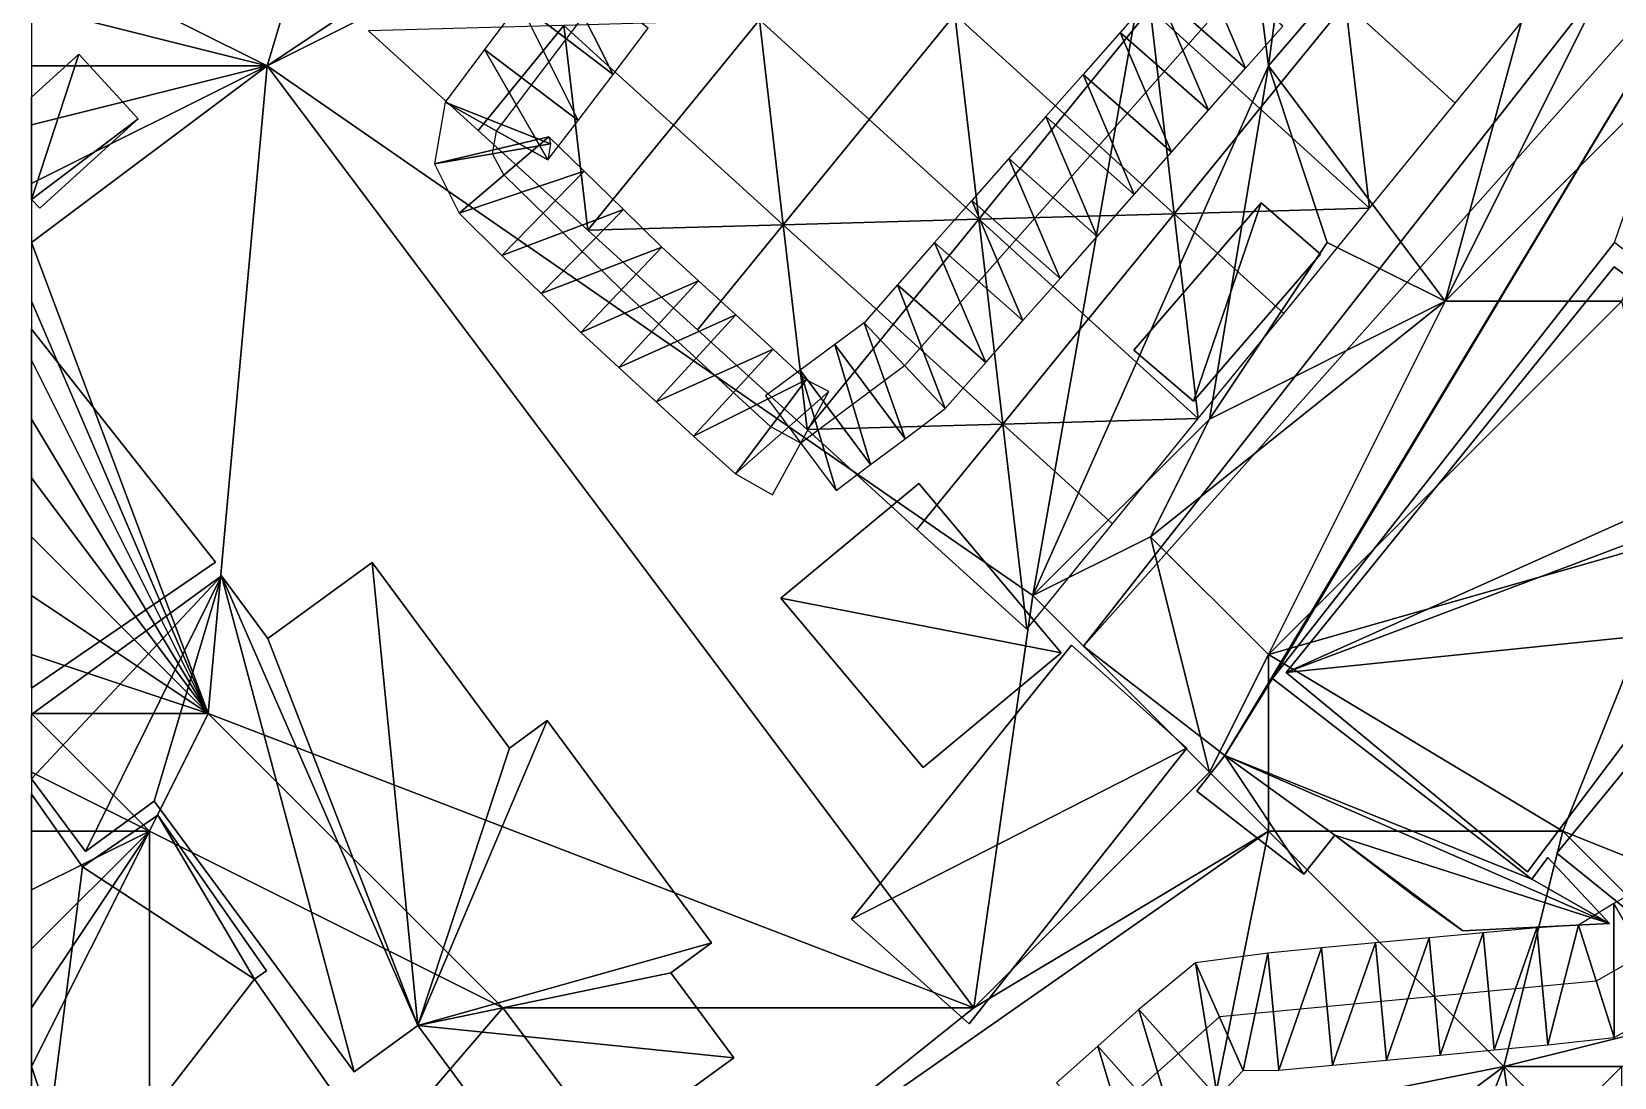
# Model space of a CAD drawing. Header units: metres. Extents: x -1103 to 901, y -902 to 905.
# Drawn here: x -1100 to -1046.3, y 541.6 to 577.2 of the extents above; entities that cross this region are included whole.
import ezdxf

# ---------------------------------------------------------------- set-up
doc = ezdxf.new("R2010")
doc.units = ezdxf.units.M
for name, color, linetype in [('OSM_BUILDING_FOOTPRINTS', 7, 'CONTINUOUS'), ('OSM_BUILDING_ROOFS', 1, 'CONTINUOUS'), ('OSM_BUILDING_WALLS', 8, 'CONTINUOUS'), ('OSM_PARKING', 8, 'CONTINUOUS'), ('OSM_ROAD_AXES', 2, 'CONTINUOUS'), ('OSM_ROAD_SURFACE', 9, 'CONTINUOUS'), ('OSM_TERRAIN', 3, 'CONTINUOUS')]:
    doc.layers.add(name, color=color, linetype=linetype)

msp = doc.modelspace()

# ---------------------------------------------------------------- linework, layer by layer
at = {"layer": 'OSM_BUILDING_FOOTPRINTS'}
for points in [[(-1044.124, 581.991, 11.14), (-1042.532, 580.753, 11.14), (-1041.515, 582.058, 11.14), (-1036.485, 578.165, 11.14), (-1038.552, 575.544, 11.14), (-1031.854, 570.358, 11.14), (-1037.469, 563.191, 11.14), (-1046.246, 569.992, 11.14), (-1057.863, 555.184, 11.14), (-1049.053, 548.361, 11.14), (-1048.511, 549.102, 11.14), (-1046.411, 546.857, 11.14), (-1051.396, 546.614, 11.14), (-1053.032, 547.775, 11.14), (-1055.741, 549.865, 11.14), (-1056.791, 548.538, 11.14), (-1060.427, 551.358, 11.14), (-1059.477, 552.563, 11.14), (-1064.274, 556.279, 11.14), (-1044.124, 581.991, 11.14)], [(-1096.386, 574.194, 11.078), (-1098.398, 576.394, 11.078), (-1100, 574.94, 11.078), (-1100, 571.462, 11.078), (-1099.724, 571.163, 11.078)], [(-1062.572, 566.343, 11.14), (-1058.25, 571.341, 11.14), (-1056.227, 569.605, 11.14), (-1060.549, 564.606, 11.14), (-1062.572, 566.343, 11.14)], [(-1057.399, 555.383, 12.37), (-1049.197, 548.615, 12.37), (-1042.985, 556.876, 12.37), (-1042.277, 556.357, 12.37), (-1040.962, 558.115, 12.37), (-1039.16, 556.766, 12.37), (-1037.104, 559.498, 12.37), (-1040.254, 561.842, 12.37), (-1038.862, 563.689, 12.37), (-1046.257, 569.174, 12.37), (-1057.399, 555.383, 12.37)], [(-1093.755, 559.131, 11.125), (-1100, 567.058, 11.125), (-1100, 554.855, 11.125)], [(-1069.868, 561.808, 11.025), (-1065.037, 556.058, 11.025), (-1069.724, 552.165, 11.025), (-1074.554, 557.915, 11.025), (-1069.868, 561.808, 11.025)], [(-1076.157, 542.3, 11.15), (-1078.29, 545.186, 11.15), (-1076.909, 546.204, 11.15), (-1082.491, 553.757, 11.15), (-1083.773, 552.817, 11.15), (-1088.438, 559.12, 11.15), (-1091.975, 556.544, 11.15), (-1093.556, 558.667, 11.15), (-1100, 553.959, 11.15), (-1100, 551.774, 11.15), (-1098.176, 549.311, 11.15), (-1095.844, 551.014, 11.15), (-1089.046, 541.824, 11.15), (-1086.89, 543.395, 11.15), (-1082.601, 537.6, 11.15)], [(-1064.683, 556.312, 11.094), (-1060.77, 552.817, 11.094), (-1068.165, 543.45, 11.094), (-1072.155, 547.011, 11.094), (-1064.683, 556.312, 11.094)], [(-1048.202, 549.246, 12.701), (-1042.388, 556.357, 12.701), (-1040.663, 554.952, 12.701), (-1040.122, 555.616, 12.701), (-1038.674, 554.444, 12.701), (-1045.029, 546.68, 12.701), (-1048.202, 549.246, 12.701)], [(-1085.541, 531.053, 11.496), (-1087.012, 533.165, 11.496), (-1082.192, 536.483, 11.496), (-1085.431, 541.139, 11.496), (-1088.371, 539.126, 11.496), (-1092.428, 544.965, 11.496), (-1092.019, 545.252, 11.496), (-1095.711, 550.539, 11.496), (-1098.276, 548.78, 11.496), (-1100, 551.254, 11.496), (-1100, 535.175, 11.496), (-1093.533, 525.678, 11.496)]]:
    msp.add_polyline3d(points, close=True, dxfattribs=at)
at = {"layer": 'OSM_BUILDING_ROOFS'}
for points in [[(-1042.532, 580.753, 19.54), (-1044.124, 581.991, 19.54), (-1064.274, 556.279, 19.54)], [(-1042.532, 580.753, 19.54), (-1064.274, 556.279, 19.54), (-1059.477, 552.563, 19.54)], [(-1057.863, 555.184, 19.54), (-1042.532, 580.753, 19.54), (-1059.477, 552.563, 19.54)], [(-1057.863, 555.184, 19.54), (-1046.246, 569.992, 19.54), (-1042.532, 580.753, 19.54)], [(-1100, 571.462, 16.278), (-1096.386, 574.194, 16.278), (-1098.398, 576.394, 16.278)], [(-1100, 571.462, 16.278), (-1098.398, 576.394, 16.278), (-1100, 574.94, 16.278)], [(-1100, 571.462, 16.278), (-1099.724, 571.163, 16.278), (-1096.386, 574.194, 16.278)], [(-1058.25, 571.341, 16.34), (-1062.572, 566.343, 16.34), (-1060.549, 564.606, 16.34)], [(-1058.25, 571.341, 16.34), (-1060.549, 564.606, 16.34), (-1056.227, 569.605, 16.34)], [(-1038.862, 563.689, 27.17), (-1046.257, 569.174, 27.17), (-1057.399, 555.383, 27.17)], [(-1100, 567.058, 41.925), (-1100, 554.855, 41.925), (-1093.755, 559.131, 41.925)], [(-1040.254, 561.842, 27.17), (-1038.862, 563.689, 27.17), (-1057.399, 555.383, 27.17)], [(-1065.037, 556.058, 21.025), (-1069.868, 561.808, 21.025), (-1074.554, 557.915, 21.025)], [(-1040.254, 561.842, 27.17), (-1057.399, 555.383, 27.17), (-1042.985, 556.876, 27.17)], [(-1086.89, 543.395, 41.95), (-1088.438, 559.12, 41.95), (-1091.975, 556.544, 41.95)], [(-1086.89, 543.395, 41.95), (-1083.773, 552.817, 41.95), (-1088.438, 559.12, 41.95)], [(-1093.556, 558.667, 41.95), (-1100, 553.959, 41.95), (-1100, 551.774, 41.95)], [(-1093.556, 558.667, 41.95), (-1100, 551.774, 41.95), (-1098.176, 549.311, 41.95)], [(-1093.556, 558.667, 41.95), (-1098.176, 549.311, 41.95), (-1095.844, 551.014, 41.95)], [(-1093.556, 558.667, 41.95), (-1095.844, 551.014, 41.95), (-1089.046, 541.824, 41.95)], [(-1086.89, 543.395, 41.95), (-1091.975, 556.544, 41.95), (-1093.556, 558.667, 41.95)], [(-1093.556, 558.667, 41.95), (-1089.046, 541.824, 41.95), (-1086.89, 543.395, 41.95)], [(-1065.037, 556.058, 21.025), (-1074.554, 557.915, 21.025), (-1069.724, 552.165, 21.025)], [(-1057.399, 555.383, 27.17), (-1049.197, 548.615, 27.17), (-1042.985, 556.876, 27.17)], [(-1060.77, 552.817, 16.294), (-1064.683, 556.312, 16.294), (-1072.155, 547.011, 16.294)], [(-1042.388, 556.357, 17.901), (-1048.202, 549.246, 17.901), (-1045.029, 546.68, 17.901)], [(-1059.477, 552.563, 19.54), (-1049.053, 548.361, 19.54), (-1057.863, 555.184, 19.54)], [(-1086.89, 543.395, 41.95), (-1076.909, 546.204, 41.95), (-1082.491, 553.757, 41.95)], [(-1086.89, 543.395, 41.95), (-1082.491, 553.757, 41.95), (-1083.773, 552.817, 41.95)], [(-1060.77, 552.817, 16.294), (-1072.155, 547.011, 16.294), (-1068.165, 543.45, 16.294)], [(-1059.477, 552.563, 19.54), (-1060.427, 551.358, 19.54), (-1056.791, 548.538, 19.54)], [(-1059.477, 552.563, 19.54), (-1056.791, 548.538, 19.54), (-1055.741, 549.865, 19.54)], [(-1059.477, 552.563, 19.54), (-1055.741, 549.865, 19.54), (-1046.411, 546.857, 19.54)], [(-1059.477, 552.563, 19.54), (-1046.411, 546.857, 19.54), (-1049.053, 548.361, 19.54)], [(-1098.276, 548.78, 35.896), (-1100, 551.254, 35.896), (-1100, 535.175, 35.896)], [(-1092.428, 544.965, 35.896), (-1095.711, 550.539, 35.896), (-1098.276, 548.78, 35.896)], [(-1092.428, 544.965, 35.896), (-1092.019, 545.252, 35.896), (-1095.711, 550.539, 35.896)], [(-1055.741, 549.865, 19.54), (-1053.032, 547.775, 19.54), (-1051.396, 546.614, 19.54)], [(-1055.741, 549.865, 19.54), (-1051.396, 546.614, 19.54), (-1046.411, 546.857, 19.54)], [(-1100, 535.175, 35.896), (-1092.428, 544.965, 35.896), (-1098.276, 548.78, 35.896)], [(-1046.411, 546.857, 19.54), (-1048.511, 549.102, 19.54), (-1049.053, 548.361, 19.54)], [(-1086.89, 543.395, 41.95), (-1078.29, 545.186, 41.95), (-1076.909, 546.204, 41.95)], [(-1086.89, 543.395, 41.95), (-1076.157, 542.3, 41.95), (-1078.29, 545.186, 41.95)], [(-1100, 535.175, 35.896), (-1088.371, 539.126, 35.896), (-1092.428, 544.965, 35.896)], [(-1086.89, 543.395, 41.95), (-1082.601, 537.6, 41.95), (-1076.157, 542.3, 41.95)]]:
    msp.add_3dface(points, dxfattribs=at)
at = {"layer": 'OSM_BUILDING_WALLS'}
for points in [[(-1044.124, 581.991, 11.14), (-1064.274, 556.279, 11.14), (-1064.274, 556.279, 19.54)], [(-1044.124, 581.991, 11.14), (-1064.274, 556.279, 19.54), (-1044.124, 581.991, 19.54)], [(-1098.398, 576.394, 11.078), (-1100, 574.94, 11.078), (-1100, 574.94, 16.278)], [(-1098.398, 576.394, 11.078), (-1100, 574.94, 16.278), (-1098.398, 576.394, 16.278)], [(-1096.386, 574.194, 11.078), (-1098.398, 576.394, 11.078), (-1098.398, 576.394, 16.278)], [(-1096.386, 574.194, 11.078), (-1098.398, 576.394, 16.278), (-1096.386, 574.194, 16.278)], [(-1100, 574.94, 11.078), (-1100, 571.462, 11.078), (-1100, 571.462, 16.278)], [(-1100, 574.94, 11.078), (-1100, 571.462, 16.278), (-1100, 574.94, 16.278)], [(-1099.724, 571.163, 11.078), (-1096.386, 574.194, 11.078), (-1096.386, 574.194, 16.278)], [(-1099.724, 571.163, 11.078), (-1096.386, 574.194, 16.278), (-1099.724, 571.163, 16.278)], [(-1100, 571.462, 11.078), (-1099.724, 571.163, 11.078), (-1099.724, 571.163, 16.278)], [(-1100, 571.462, 11.078), (-1099.724, 571.163, 16.278), (-1100, 571.462, 16.278)], [(-1058.25, 571.341, 11.14), (-1062.572, 566.343, 11.14), (-1062.572, 566.343, 16.34)], [(-1058.25, 571.341, 11.14), (-1062.572, 566.343, 16.34), (-1058.25, 571.341, 16.34)], [(-1056.227, 569.605, 11.14), (-1058.25, 571.341, 11.14), (-1058.25, 571.341, 16.34)], [(-1056.227, 569.605, 11.14), (-1058.25, 571.341, 16.34), (-1056.227, 569.605, 16.34)], [(-1057.863, 555.184, 11.14), (-1046.246, 569.992, 11.14), (-1046.246, 569.992, 19.54)], [(-1057.863, 555.184, 11.14), (-1046.246, 569.992, 19.54), (-1057.863, 555.184, 19.54)], [(-1060.549, 564.606, 11.14), (-1056.227, 569.605, 11.14), (-1056.227, 569.605, 16.34)], [(-1060.549, 564.606, 11.14), (-1056.227, 569.605, 16.34), (-1060.549, 564.606, 16.34)], [(-1046.257, 569.174, 12.37), (-1057.399, 555.383, 12.37), (-1057.399, 555.383, 27.17)], [(-1046.257, 569.174, 12.37), (-1057.399, 555.383, 27.17), (-1046.257, 569.174, 27.17)], [(-1038.862, 563.689, 12.37), (-1046.257, 569.174, 12.37), (-1046.257, 569.174, 27.17)], [(-1038.862, 563.689, 12.37), (-1046.257, 569.174, 27.17), (-1038.862, 563.689, 27.17)], [(-1093.755, 559.131, 11.125), (-1100, 567.058, 11.125), (-1100, 567.058, 41.925)], [(-1093.755, 559.131, 11.125), (-1100, 567.058, 41.925), (-1093.755, 559.131, 41.925)], [(-1100, 567.058, 11.125), (-1100, 554.855, 11.125), (-1100, 554.855, 41.925)], [(-1100, 567.058, 11.125), (-1100, 554.855, 41.925), (-1100, 567.058, 41.925)], [(-1062.572, 566.343, 11.14), (-1060.549, 564.606, 11.14), (-1060.549, 564.606, 16.34)], [(-1062.572, 566.343, 11.14), (-1060.549, 564.606, 16.34), (-1062.572, 566.343, 16.34)], [(-1069.868, 561.808, 11.025), (-1074.554, 557.915, 11.025), (-1074.554, 557.915, 21.025)], [(-1069.868, 561.808, 11.025), (-1074.554, 557.915, 21.025), (-1069.868, 561.808, 21.025)], [(-1065.037, 556.058, 11.025), (-1069.868, 561.808, 11.025), (-1069.868, 561.808, 21.025)], [(-1065.037, 556.058, 11.025), (-1069.868, 561.808, 21.025), (-1065.037, 556.058, 21.025)], [(-1100, 554.855, 11.125), (-1093.755, 559.131, 11.125), (-1093.755, 559.131, 41.925)], [(-1100, 554.855, 11.125), (-1093.755, 559.131, 41.925), (-1100, 554.855, 41.925)], [(-1088.438, 559.12, 11.15), (-1091.975, 556.544, 11.15), (-1091.975, 556.544, 41.95)], [(-1088.438, 559.12, 11.15), (-1091.975, 556.544, 41.95), (-1088.438, 559.12, 41.95)], [(-1083.773, 552.817, 11.15), (-1088.438, 559.12, 11.15), (-1088.438, 559.12, 41.95)], [(-1083.773, 552.817, 11.15), (-1088.438, 559.12, 41.95), (-1083.773, 552.817, 41.95)], [(-1093.556, 558.667, 11.15), (-1100, 553.959, 11.15), (-1100, 553.959, 41.95)], [(-1093.556, 558.667, 11.15), (-1100, 553.959, 41.95), (-1093.556, 558.667, 41.95)], [(-1091.975, 556.544, 11.15), (-1093.556, 558.667, 11.15), (-1093.556, 558.667, 41.95)], [(-1091.975, 556.544, 11.15), (-1093.556, 558.667, 41.95), (-1091.975, 556.544, 41.95)], [(-1074.554, 557.915, 11.025), (-1069.724, 552.165, 11.025), (-1069.724, 552.165, 21.025)], [(-1074.554, 557.915, 11.025), (-1069.724, 552.165, 21.025), (-1074.554, 557.915, 21.025)], [(-1049.197, 548.615, 12.37), (-1042.985, 556.876, 12.37), (-1042.985, 556.876, 27.17)], [(-1049.197, 548.615, 12.37), (-1042.985, 556.876, 27.17), (-1049.197, 548.615, 27.17)], [(-1064.683, 556.312, 11.094), (-1072.155, 547.011, 11.094), (-1072.155, 547.011, 16.294)], [(-1064.683, 556.312, 11.094), (-1072.155, 547.011, 16.294), (-1064.683, 556.312, 16.294)], [(-1060.77, 552.817, 11.094), (-1064.683, 556.312, 11.094), (-1064.683, 556.312, 16.294)], [(-1060.77, 552.817, 11.094), (-1064.683, 556.312, 16.294), (-1060.77, 552.817, 16.294)], [(-1042.388, 556.357, 12.701), (-1048.202, 549.246, 12.701), (-1048.202, 549.246, 17.901)], [(-1042.388, 556.357, 12.701), (-1048.202, 549.246, 17.901), (-1042.388, 556.357, 17.901)], [(-1069.724, 552.165, 11.025), (-1065.037, 556.058, 11.025), (-1065.037, 556.058, 21.025)], [(-1069.724, 552.165, 11.025), (-1065.037, 556.058, 21.025), (-1069.724, 552.165, 21.025)], [(-1064.274, 556.279, 11.14), (-1059.477, 552.563, 11.14), (-1059.477, 552.563, 19.54)], [(-1064.274, 556.279, 11.14), (-1059.477, 552.563, 19.54), (-1064.274, 556.279, 19.54)], [(-1057.399, 555.383, 12.37), (-1049.197, 548.615, 12.37), (-1049.197, 548.615, 27.17)], [(-1057.399, 555.383, 12.37), (-1049.197, 548.615, 27.17), (-1057.399, 555.383, 27.17)], [(-1049.053, 548.361, 11.14), (-1057.863, 555.184, 11.14), (-1057.863, 555.184, 19.54)], [(-1049.053, 548.361, 11.14), (-1057.863, 555.184, 19.54), (-1049.053, 548.361, 19.54)], [(-1100, 553.959, 11.15), (-1100, 551.774, 11.15), (-1100, 551.774, 41.95)], [(-1100, 553.959, 11.15), (-1100, 551.774, 41.95), (-1100, 553.959, 41.95)], [(-1082.491, 553.757, 11.15), (-1083.773, 552.817, 11.15), (-1083.773, 552.817, 41.95)], [(-1082.491, 553.757, 11.15), (-1083.773, 552.817, 41.95), (-1082.491, 553.757, 41.95)], [(-1076.909, 546.204, 11.15), (-1082.491, 553.757, 11.15), (-1082.491, 553.757, 41.95)], [(-1076.909, 546.204, 11.15), (-1082.491, 553.757, 41.95), (-1076.909, 546.204, 41.95)], [(-1068.165, 543.45, 11.094), (-1060.77, 552.817, 11.094), (-1060.77, 552.817, 16.294)], [(-1068.165, 543.45, 11.094), (-1060.77, 552.817, 16.294), (-1068.165, 543.45, 16.294)], [(-1059.477, 552.563, 11.14), (-1060.427, 551.358, 11.14), (-1060.427, 551.358, 19.54)], [(-1059.477, 552.563, 11.14), (-1060.427, 551.358, 19.54), (-1059.477, 552.563, 19.54)], [(-1100, 551.774, 11.15), (-1098.176, 549.311, 11.15), (-1098.176, 549.311, 41.95)], [(-1100, 551.774, 11.15), (-1098.176, 549.311, 41.95), (-1100, 551.774, 41.95)], [(-1098.276, 548.78, 11.496), (-1100, 551.254, 11.496), (-1100, 551.254, 35.896)], [(-1098.276, 548.78, 11.496), (-1100, 551.254, 35.896), (-1098.276, 548.78, 35.896)], [(-1100, 551.254, 11.496), (-1100, 535.175, 11.496), (-1100, 535.175, 35.896)], [(-1100, 551.254, 11.496), (-1100, 535.175, 35.896), (-1100, 551.254, 35.896)], [(-1098.176, 549.311, 11.15), (-1095.844, 551.014, 11.15), (-1095.844, 551.014, 41.95)], [(-1098.176, 549.311, 11.15), (-1095.844, 551.014, 41.95), (-1098.176, 549.311, 41.95)], [(-1095.844, 551.014, 11.15), (-1089.046, 541.824, 11.15), (-1089.046, 541.824, 41.95)], [(-1095.844, 551.014, 11.15), (-1089.046, 541.824, 41.95), (-1095.844, 551.014, 41.95)], [(-1060.427, 551.358, 11.14), (-1056.791, 548.538, 11.14), (-1056.791, 548.538, 19.54)], [(-1060.427, 551.358, 11.14), (-1056.791, 548.538, 19.54), (-1060.427, 551.358, 19.54)], [(-1095.711, 550.539, 11.496), (-1098.276, 548.78, 11.496), (-1098.276, 548.78, 35.896)], [(-1095.711, 550.539, 11.496), (-1098.276, 548.78, 35.896), (-1095.711, 550.539, 35.896)], [(-1092.019, 545.252, 11.496), (-1095.711, 550.539, 11.496), (-1095.711, 550.539, 35.896)], [(-1092.019, 545.252, 11.496), (-1095.711, 550.539, 35.896), (-1092.019, 545.252, 35.896)], [(-1056.791, 548.538, 11.14), (-1055.741, 549.865, 11.14), (-1055.741, 549.865, 19.54)], [(-1056.791, 548.538, 11.14), (-1055.741, 549.865, 19.54), (-1056.791, 548.538, 19.54)], [(-1055.741, 549.865, 11.14), (-1053.032, 547.775, 11.14), (-1053.032, 547.775, 19.54)], [(-1055.741, 549.865, 11.14), (-1053.032, 547.775, 19.54), (-1055.741, 549.865, 19.54)], [(-1048.511, 549.102, 11.14), (-1049.053, 548.361, 11.14), (-1049.053, 548.361, 19.54)], [(-1048.511, 549.102, 11.14), (-1049.053, 548.361, 19.54), (-1048.511, 549.102, 19.54)], [(-1046.411, 546.857, 11.14), (-1048.511, 549.102, 11.14), (-1048.511, 549.102, 19.54)], [(-1046.411, 546.857, 11.14), (-1048.511, 549.102, 19.54), (-1046.411, 546.857, 19.54)], [(-1048.202, 549.246, 12.701), (-1045.029, 546.68, 12.701), (-1045.029, 546.68, 17.901)], [(-1048.202, 549.246, 12.701), (-1045.029, 546.68, 17.901), (-1048.202, 549.246, 17.901)], [(-1053.032, 547.775, 11.14), (-1051.396, 546.614, 11.14), (-1051.396, 546.614, 19.54)], [(-1053.032, 547.775, 11.14), (-1051.396, 546.614, 19.54), (-1053.032, 547.775, 19.54)], [(-1072.155, 547.011, 11.094), (-1068.165, 543.45, 11.094), (-1068.165, 543.45, 16.294)], [(-1072.155, 547.011, 11.094), (-1068.165, 543.45, 16.294), (-1072.155, 547.011, 16.294)], [(-1051.396, 546.614, 11.14), (-1046.411, 546.857, 11.14), (-1046.411, 546.857, 19.54)], [(-1051.396, 546.614, 11.14), (-1046.411, 546.857, 19.54), (-1051.396, 546.614, 19.54)], [(-1078.29, 545.186, 11.15), (-1076.909, 546.204, 11.15), (-1076.909, 546.204, 41.95)], [(-1078.29, 545.186, 11.15), (-1076.909, 546.204, 41.95), (-1078.29, 545.186, 41.95)], [(-1092.428, 544.965, 11.496), (-1092.019, 545.252, 11.496), (-1092.019, 545.252, 35.896)], [(-1092.428, 544.965, 11.496), (-1092.019, 545.252, 35.896), (-1092.428, 544.965, 35.896)], [(-1076.157, 542.3, 11.15), (-1078.29, 545.186, 11.15), (-1078.29, 545.186, 41.95)], [(-1076.157, 542.3, 11.15), (-1078.29, 545.186, 41.95), (-1076.157, 542.3, 41.95)], [(-1088.371, 539.126, 11.496), (-1092.428, 544.965, 11.496), (-1092.428, 544.965, 35.896)], [(-1088.371, 539.126, 11.496), (-1092.428, 544.965, 35.896), (-1088.371, 539.126, 35.896)], [(-1089.046, 541.824, 11.15), (-1086.89, 543.395, 11.15), (-1086.89, 543.395, 41.95)], [(-1089.046, 541.824, 11.15), (-1086.89, 543.395, 41.95), (-1089.046, 541.824, 41.95)], [(-1086.89, 543.395, 11.15), (-1082.601, 537.6, 11.15), (-1082.601, 537.6, 41.95)], [(-1086.89, 543.395, 11.15), (-1082.601, 537.6, 41.95), (-1086.89, 543.395, 41.95)], [(-1082.601, 537.6, 11.15), (-1076.157, 542.3, 11.15), (-1076.157, 542.3, 41.95)], [(-1082.601, 537.6, 11.15), (-1076.157, 542.3, 41.95), (-1082.601, 537.6, 41.95)]]:
    msp.add_3dface(points, dxfattribs=at)
at = {"layer": 'OSM_PARKING'}
for points in [[(-1068.651, 577.746, 13.169), (-1064.926, 574.359, 13.182), (-1062.014, 577.932, 13.193)], [(-1062.014, 577.932, 13.193), (-1064.926, 574.359, 13.182), (-1061.2, 570.972, 13.206)], [(-1062.014, 577.932, 13.193), (-1058.289, 574.546, 13.24), (-1055.378, 578.119, 13.383)], [(-1062.014, 577.932, 13.193), (-1061.2, 570.972, 13.206), (-1058.289, 574.546, 13.24)], [(-1058.289, 574.546, 13.24), (-1054.564, 571.159, 13.716), (-1055.378, 578.119, 13.383)], [(-1055.378, 578.119, 13.383), (-1051.653, 574.733, 13.868), (-1048.742, 578.306, 13.992)], [(-1055.378, 578.119, 13.383), (-1054.564, 571.159, 13.716), (-1051.653, 574.733, 13.868)], [(-1088.56, 577.186, 13.101), (-1084.835, 573.799, 13.115), (-1081.923, 577.372, 13.124)], [(-1084.835, 573.799, 13.115), (-1081.11, 570.412, 13.128), (-1081.923, 577.372, 13.124)], [(-1081.923, 577.372, 13.124), (-1078.198, 573.986, 13.137), (-1075.287, 577.559, 13.147)], [(-1081.923, 577.372, 13.124), (-1081.11, 570.412, 13.128), (-1078.198, 573.986, 13.137)], [(-1078.198, 573.986, 13.137), (-1074.473, 570.599, 13.151), (-1075.287, 577.559, 13.147)], [(-1075.287, 577.559, 13.147), (-1071.562, 574.172, 13.16), (-1068.651, 577.746, 13.169)], [(-1074.473, 570.599, 13.151), (-1071.562, 574.172, 13.16), (-1075.287, 577.559, 13.147)], [(-1071.562, 574.172, 13.16), (-1067.837, 570.785, 13.173), (-1068.651, 577.746, 13.169)], [(-1068.651, 577.746, 13.169), (-1067.837, 570.785, 13.173), (-1064.926, 574.359, 13.182)], [(-1074.473, 570.599, 13.151), (-1067.837, 570.785, 13.173), (-1071.562, 574.172, 13.16)], [(-1064.926, 574.359, 13.182), (-1067.837, 570.785, 13.173), (-1061.2, 570.972, 13.206)], [(-1058.289, 574.546, 13.24), (-1061.2, 570.972, 13.206), (-1054.564, 571.159, 13.716)], [(-1081.11, 570.412, 13.128), (-1074.473, 570.599, 13.151), (-1078.198, 573.986, 13.137)], [(-1067.837, 570.785, 13.173), (-1064.112, 567.399, 13.187), (-1061.2, 570.972, 13.206)], [(-1064.112, 567.399, 13.187), (-1060.387, 564.012, 13.345), (-1061.2, 570.972, 13.206)], [(-1061.2, 570.972, 13.206), (-1057.475, 567.585, 13.355), (-1054.564, 571.159, 13.716)], [(-1061.2, 570.972, 13.206), (-1060.387, 564.012, 13.345), (-1057.475, 567.585, 13.355)], [(-1081.11, 570.412, 13.128), (-1077.384, 567.025, 13.141), (-1074.473, 570.599, 13.151)], [(-1077.384, 567.025, 13.141), (-1073.659, 563.639, 13.155), (-1074.473, 570.599, 13.151)], [(-1074.473, 570.599, 13.151), (-1070.748, 567.212, 13.164), (-1067.837, 570.785, 13.173)], [(-1074.473, 570.599, 13.151), (-1073.659, 563.639, 13.155), (-1070.748, 567.212, 13.164)], [(-1070.748, 567.212, 13.164), (-1067.023, 563.825, 13.177), (-1067.837, 570.785, 13.173)], [(-1067.837, 570.785, 13.173), (-1067.023, 563.825, 13.177), (-1064.112, 567.399, 13.187)], [(-1073.659, 563.639, 13.155), (-1067.023, 563.825, 13.177), (-1070.748, 567.212, 13.164)], [(-1064.112, 567.399, 13.187), (-1067.023, 563.825, 13.177), (-1060.387, 564.012, 13.345)], [(-1073.659, 563.639, 13.155), (-1069.934, 560.252, 13.175), (-1067.023, 563.825, 13.177)], [(-1069.934, 560.252, 13.175), (-1066.209, 556.865, 13.201), (-1067.023, 563.825, 13.177)], [(-1067.023, 563.825, 13.177), (-1063.298, 560.438, 13.352), (-1060.387, 564.012, 13.345)], [(-1067.023, 563.825, 13.177), (-1066.209, 556.865, 13.201), (-1063.298, 560.438, 13.352)]]:
    msp.add_3dface(points, dxfattribs=at)
at = {"layer": 'OSM_ROAD_AXES'}
for points in [[(-1073.88, 563.179, 13.068), (-1074.897, 563.732, 13.067), (-1079.971, 568.388, 13.042), (-1083.961, 572.292, 13.028), (-1084.348, 573.011, 13.027), (-1084.216, 573.785, 13.027), (-1072.355, 589.445, 13.311), (-1056.792, 600.714, 13.409), (-1054.349, 600.714, 13.507), (-1050.789, 598.723, 13.608)], [(-1050.789, 598.723, 13.608), (-1049.01, 595.926, 13.64), (-1048.711, 591.436, 13.605), (-1051.452, 587.244, 13.47), (-1070.354, 565.812, 13.076), (-1073.88, 563.179, 13.068)], [(-991.772, 555.771, 16.653), (-1020.766, 553.15, 15.984), (-1035.744, 551.236, 15.305), (-1046.864, 544.899, 14.744), (-1059.665, 543.694, 13.951), (-1068.054, 536.207, 13.745), (-1099.358, 519.573, 15.052)]]:
    msp.add_polyline3d(points, dxfattribs=at)
at = {"layer": 'OSM_ROAD_SURFACE'}
for points in [[(-1060.513, 579.994, 13.163), (-1061.773, 578.565, 13.155), (-1058.773, 575.919, 13.179)], [(-1060.513, 579.994, 13.163), (-1058.773, 575.919, 13.179), (-1057.513, 577.348, 13.215)], [(-1080.249, 575.709, 13.09), (-1082.252, 579.69, 13.082), (-1083.438, 578.124, 13.079)], [(-1080.249, 575.709, 13.09), (-1079.063, 577.275, 13.094), (-1082.252, 579.69, 13.082)], [(-1061.773, 578.565, 13.155), (-1063.033, 577.136, 13.148), (-1060.033, 574.491, 13.171)], [(-1061.773, 578.565, 13.155), (-1060.033, 574.491, 13.171), (-1058.773, 575.919, 13.179)], [(-1081.435, 574.143, 13.086), (-1083.438, 578.124, 13.079), (-1084.624, 576.558, 13.075)], [(-1081.435, 574.143, 13.086), (-1080.249, 575.709, 13.09), (-1083.438, 578.124, 13.079)], [(-1063.033, 577.136, 13.148), (-1064.293, 575.707, 13.144), (-1061.293, 573.062, 13.163)], [(-1063.033, 577.136, 13.148), (-1061.293, 573.062, 13.163), (-1060.033, 574.491, 13.171)], [(-1082.473, 572.803, 13.083), (-1084.624, 576.558, 13.075), (-1085.958, 574.767, 13.071)], [(-1082.473, 572.803, 13.083), (-1081.435, 574.143, 13.086), (-1084.624, 576.558, 13.075)], [(-1064.293, 575.707, 13.144), (-1065.554, 574.279, 13.14), (-1062.554, 571.633, 13.155)], [(-1064.293, 575.707, 13.144), (-1062.554, 571.633, 13.155), (-1061.293, 573.062, 13.163)], [(-1082.377, 573.346, 13.083), (-1085.958, 574.767, 13.071), (-1086.32, 572.675, 13.07)], [(-1082.377, 573.346, 13.083), (-1082.473, 572.803, 13.083), (-1085.958, 574.767, 13.071)], [(-1065.554, 574.279, 13.14), (-1066.814, 572.85, 13.136), (-1063.814, 570.204, 13.147)], [(-1065.554, 574.279, 13.14), (-1063.814, 570.204, 13.147), (-1062.554, 571.633, 13.155)], [(-1082.438, 573.587, 13.083), (-1082.377, 573.346, 13.083), (-1086.32, 572.675, 13.07)], [(-1082.438, 573.587, 13.083), (-1086.32, 572.675, 13.07), (-1085.485, 570.997, 13.081)], [(-1081.233, 572.42, 13.087), (-1082.438, 573.587, 13.083), (-1085.485, 570.997, 13.081)], [(-1066.814, 572.85, 13.136), (-1068.074, 571.421, 13.132), (-1065.074, 568.775, 13.143)], [(-1066.814, 572.85, 13.136), (-1065.074, 568.775, 13.143), (-1063.814, 570.204, 13.147)], [(-1081.233, 572.42, 13.087), (-1085.485, 570.997, 13.081), (-1084.03, 569.561, 13.092)], [(-1079.903, 571.119, 13.092), (-1081.233, 572.42, 13.087), (-1084.03, 569.561, 13.092)], [(-1068.074, 571.421, 13.132), (-1069.334, 569.992, 13.128), (-1066.334, 567.346, 13.139)], [(-1068.074, 571.421, 13.132), (-1066.334, 567.346, 13.139), (-1065.074, 568.775, 13.143)], [(-1079.903, 571.119, 13.092), (-1084.03, 569.561, 13.092), (-1082.7, 568.26, 13.103)], [(-1078.594, 569.839, 13.097), (-1079.903, 571.119, 13.092), (-1082.7, 568.26, 13.103)], [(-1078.594, 569.839, 13.097), (-1082.7, 568.26, 13.103), (-1081.347, 566.937, 13.113)], [(-1077.35, 568.698, 13.101), (-1078.594, 569.839, 13.097), (-1081.347, 566.937, 13.113)], [(-1069.334, 569.992, 13.128), (-1070.594, 568.563, 13.124), (-1067.594, 565.918, 13.135)], [(-1069.334, 569.992, 13.128), (-1067.594, 565.918, 13.135), (-1066.334, 567.346, 13.139)], [(-1077.35, 568.698, 13.101), (-1081.347, 566.937, 13.113), (-1080.055, 565.751, 13.122)], [(-1076.082, 567.534, 13.106), (-1077.35, 568.698, 13.101), (-1080.055, 565.751, 13.122)], [(-1070.594, 568.563, 13.124), (-1071.729, 567.264, 13.121), (-1068.979, 564.359, 13.131)], [(-1070.594, 568.563, 13.124), (-1068.979, 564.359, 13.131), (-1067.594, 565.918, 13.135)], [(-1076.082, 567.534, 13.106), (-1080.055, 565.751, 13.122), (-1078.786, 564.587, 13.131)], [(-1074.813, 566.37, 13.11), (-1076.082, 567.534, 13.106), (-1078.786, 564.587, 13.131)], [(-1071.729, 567.264, 13.121), (-1072.726, 566.537, 13.117), (-1070.333, 563.331, 13.126)], [(-1071.729, 567.264, 13.121), (-1070.333, 563.331, 13.126), (-1068.979, 564.359, 13.131)], [(-1072.726, 566.537, 13.117), (-1073.901, 565.66, 13.114), (-1071.508, 562.454, 13.122)], [(-1072.726, 566.537, 13.117), (-1071.508, 562.454, 13.122), (-1070.333, 563.331, 13.126)], [(-1074.813, 566.37, 13.11), (-1078.786, 564.587, 13.131), (-1077.518, 563.423, 13.14)], [(-1073.696, 565.331, 13.114), (-1074.813, 566.37, 13.11), (-1077.518, 563.423, 13.14)], [(-1073.901, 565.66, 13.114), (-1075.077, 564.782, 13.11), (-1072.684, 561.577, 13.134)], [(-1073.901, 565.66, 13.114), (-1072.684, 561.577, 13.134), (-1071.508, 562.454, 13.122)], [(-1073.696, 565.331, 13.114), (-1077.518, 563.423, 13.14), (-1076.098, 562.133, 13.15)], [(-1072.925, 564.937, 13.117), (-1073.696, 565.331, 13.114), (-1076.098, 562.133, 13.15)], [(-1072.925, 564.937, 13.117), (-1076.098, 562.133, 13.15), (-1074.836, 561.422, 13.152)], [(-1044.677, 548.448, 14.987), (-1046.266, 547.542, 14.923), (-1044.285, 544.067, 14.949)], [(-1046.266, 547.542, 14.923), (-1047.466, 546.807, 14.815), (-1046.263, 542.992, 14.774)], [(-1046.266, 547.542, 14.923), (-1046.263, 542.992, 14.774), (-1044.285, 544.067, 14.949)], [(-1048.88, 546.718, 14.711), (-1050.709, 546.546, 14.549), (-1050.334, 542.564, 14.466)], [(-1048.88, 546.718, 14.711), (-1050.334, 542.564, 14.466), (-1048.505, 542.736, 14.608)], [(-1047.466, 546.807, 14.815), (-1048.88, 546.718, 14.711), (-1048.505, 542.736, 14.608)], [(-1047.466, 546.807, 14.815), (-1048.505, 542.736, 14.608), (-1046.263, 542.992, 14.774)], [(-1054.366, 546.202, 14.232), (-1056.195, 546.029, 14.144), (-1055.82, 542.047, 14.194)], [(-1054.366, 546.202, 14.232), (-1055.82, 542.047, 14.194), (-1053.991, 542.219, 14.282)], [(-1052.538, 546.374, 14.387), (-1054.366, 546.202, 14.232), (-1053.991, 542.219, 14.282)], [(-1052.538, 546.374, 14.387), (-1053.991, 542.219, 14.282), (-1052.163, 542.392, 14.37)], [(-1050.709, 546.546, 14.549), (-1052.538, 546.374, 14.387), (-1052.163, 542.392, 14.37)], [(-1050.709, 546.546, 14.549), (-1052.163, 542.392, 14.37), (-1050.334, 542.564, 14.466)], [(-1058.023, 545.857, 14.056), (-1060.47, 545.524, 13.971), (-1058.859, 541.863, 14.047)], [(-1058.023, 545.857, 14.056), (-1058.859, 541.863, 14.047), (-1057.648, 541.875, 14.106)], [(-1056.195, 546.029, 14.144), (-1058.023, 545.857, 14.056), (-1057.648, 541.875, 14.106)], [(-1056.195, 546.029, 14.144), (-1057.648, 541.875, 14.106), (-1055.82, 542.047, 14.194)], [(-1060.47, 545.524, 13.971), (-1062.395, 543.938, 13.922), (-1059.731, 540.954, 14.011)], [(-1060.47, 545.524, 13.971), (-1059.731, 540.954, 14.011), (-1058.859, 541.863, 14.047)], [(-1062.395, 543.938, 13.922), (-1063.793, 542.69, 13.887), (-1061.129, 539.706, 13.975)], [(-1062.395, 543.938, 13.922), (-1061.129, 539.706, 13.975), (-1059.731, 540.954, 14.011)], [(-1063.793, 542.69, 13.887), (-1065.191, 541.442, 13.852), (-1062.528, 538.458, 13.942)], [(-1063.793, 542.69, 13.887), (-1062.528, 538.458, 13.942), (-1061.129, 539.706, 13.975)]]:
    msp.add_3dface(points, dxfattribs=at)
at = {"layer": 'OSM_TERRAIN'}
for points in [[(-1058, 576, 13.135), (-1054, 606, 13.572), (-1060, 592, 13.106)], [(-1058, 576, 13.135), (-1046, 590, 13.683), (-1054, 606, 13.572)], [(-1100, 580, 13.243), (-1092, 576, 13), (-1086, 596, 13.99)], [(-1092, 576, 13), (-1074, 588, 13.289), (-1086, 596, 13.99)], [(-1092, 576, 13), (-1066, 558, 13.092), (-1060, 592, 13.106)], [(-1092, 576, 13), (-1060, 592, 13.106), (-1074, 588, 13.289)], [(-1066, 558, 13.092), (-1058, 576, 13.135), (-1060, 592, 13.106)], [(-1058, 576, 13.135), (-1052, 568, 14.02), (-1046, 590, 13.683)], [(-1052, 568, 14.02), (-1044, 584, 14.101), (-1046, 590, 13.683)], [(-1042, 578, 13.987), (-1044, 584, 14.101), (-1052, 568, 14.02)], [(-1100, 578, 13.122), (-1092, 576, 13), (-1100, 580, 13.243)], [(-1100, 576, 13.088), (-1092, 576, 13), (-1100, 578, 13.122)], [(-1046, 568, 14.473), (-1042, 578, 13.987), (-1052, 568, 14.02)], [(-1094, 554, 13.233), (-1092, 576, 13), (-1100, 570, 13.119)], [(-1100, 572, 13.099), (-1100, 570, 13.119), (-1092, 576, 13)], [(-1100, 572, 13.099), (-1092, 576, 13), (-1100, 574, 13.088)], [(-1100, 574, 13.088), (-1092, 576, 13), (-1100, 576, 13.088)], [(-1094, 554, 13.233), (-1068, 544, 13.32), (-1092, 576, 13)], [(-1068, 544, 13.32), (-1066, 558, 13.092), (-1092, 576, 13)], [(-1066, 558, 13.092), (-1060, 564, 13.275), (-1058, 576, 13.135)], [(-1060, 564, 13.275), (-1056, 570, 13.226), (-1058, 576, 13.135)], [(-1056, 570, 13.226), (-1052, 568, 14.02), (-1058, 576, 13.135)], [(-1094, 554, 13.233), (-1100, 570, 13.119), (-1100, 568, 13.135)], [(-1060, 564, 13.275), (-1052, 568, 14.02), (-1056, 570, 13.226)], [(-1100, 566, 13.139), (-1094, 554, 13.233), (-1100, 568, 13.135)], [(-1062, 560, 13.878), (-1058, 556, 14.369), (-1052, 568, 14.02)], [(-1062, 560, 13.878), (-1052, 568, 14.02), (-1060, 564, 13.275)], [(-1058, 556, 14.369), (-1044, 560, 14.475), (-1046, 568, 14.473)], [(-1058, 556, 14.369), (-1046, 568, 14.473), (-1052, 568, 14.02)], [(-1100, 564, 13.139), (-1094, 554, 13.233), (-1100, 566, 13.139)], [(-1100, 562, 13.139), (-1094, 554, 13.233), (-1100, 564, 13.139)], [(-1066, 558, 13.092), (-1062, 560, 13.878), (-1060, 564, 13.275)], [(-1100, 560, 13.139), (-1094, 554, 13.233), (-1100, 562, 13.139)], [(-1100, 558, 13.139), (-1094, 554, 13.233), (-1100, 560, 13.139)], [(-1060, 552, 13.503), (-1062, 560, 13.878), (-1066, 558, 13.092)], [(-1060, 552, 13.503), (-1058, 556, 14.369), (-1062, 560, 13.878)], [(-1048, 550, 14.832), (-1044, 560, 14.475), (-1058, 556, 14.369)], [(-1038, 546, 15.142), (-1044, 560, 14.475), (-1048, 550, 14.832)], [(-1100, 558, 13.139), (-1100, 556, 13.139), (-1094, 554, 13.233)], [(-1068, 544, 13.32), (-1060, 552, 13.503), (-1066, 558, 13.092)], [(-1100, 554, 13.197), (-1094, 554, 13.233), (-1100, 556, 13.139)], [(-1058, 550, 13.974), (-1058, 556, 14.369), (-1060, 552, 13.503)], [(-1058, 550, 13.974), (-1048, 550, 14.832), (-1058, 556, 14.369)], [(-1100, 552, 13.409), (-1096, 550, 13.643), (-1100, 554, 13.197)], [(-1096, 550, 13.643), (-1094, 554, 13.233), (-1100, 554, 13.197)], [(-1096, 550, 13.643), (-1084, 544, 13.303), (-1094, 554, 13.233)], [(-1084, 544, 13.303), (-1068, 544, 13.32), (-1094, 554, 13.233)], [(-1100, 550, 13.643), (-1096, 550, 13.643), (-1100, 552, 13.409)], [(-1068, 544, 13.32), (-1058, 550, 13.974), (-1060, 552, 13.503)], [(-1096, 530, 13.643), (-1096, 550, 13.643), (-1100, 542, 13.643)], [(-1100, 542, 13.643), (-1096, 550, 13.643), (-1100, 544, 13.643)], [(-1100, 544, 13.643), (-1096, 550, 13.643), (-1100, 546, 13.643)], [(-1100, 546, 13.643), (-1096, 550, 13.643), (-1100, 548, 13.643)], [(-1100, 548, 13.643), (-1096, 550, 13.643), (-1100, 550, 13.643)], [(-1096, 530, 13.643), (-1084, 544, 13.303), (-1096, 550, 13.643)], [(-1078, 536, 13.459), (-1060, 540, 13.956), (-1058, 550, 13.974)], [(-1078, 536, 13.459), (-1058, 550, 13.974), (-1068, 544, 13.32)], [(-1060, 540, 13.956), (-1050, 542, 14.428), (-1058, 550, 13.974)], [(-1050, 542, 14.428), (-1048, 550, 14.832), (-1058, 550, 13.974)], [(-1050, 542, 14.428), (-1042, 544, 15.058), (-1048, 550, 14.832)], [(-1042, 544, 15.058), (-1038, 546, 15.142), (-1048, 550, 14.832)], [(-1096, 530, 13.643), (-1078, 536, 13.459), (-1084, 544, 13.303)], [(-1078, 536, 13.459), (-1068, 544, 13.32), (-1084, 544, 13.303)], [(-1046, 542, 15.046), (-1042, 544, 15.058), (-1050, 542, 14.428)], [(-1100, 540, 13.643), (-1096, 530, 13.643), (-1100, 542, 13.643)], [(-1054, 532, 14.589), (-1050, 542, 14.428), (-1066, 530, 14.525)], [(-1066, 530, 14.525), (-1050, 542, 14.428), (-1060, 540, 13.956)], [(-1054, 532, 14.589), (-1048, 528, 15.395), (-1050, 542, 14.428)], [(-1048, 528, 15.395), (-1048, 540, 15.357), (-1050, 542, 14.428)], [(-1048, 540, 15.357), (-1046, 542, 15.046), (-1050, 542, 14.428)], [(-1048, 540, 15.357), (-1046, 540, 16.265), (-1046, 542, 15.046)]]:
    msp.add_3dface(points, dxfattribs=at)

doc.saveas('drawing.dxf')
